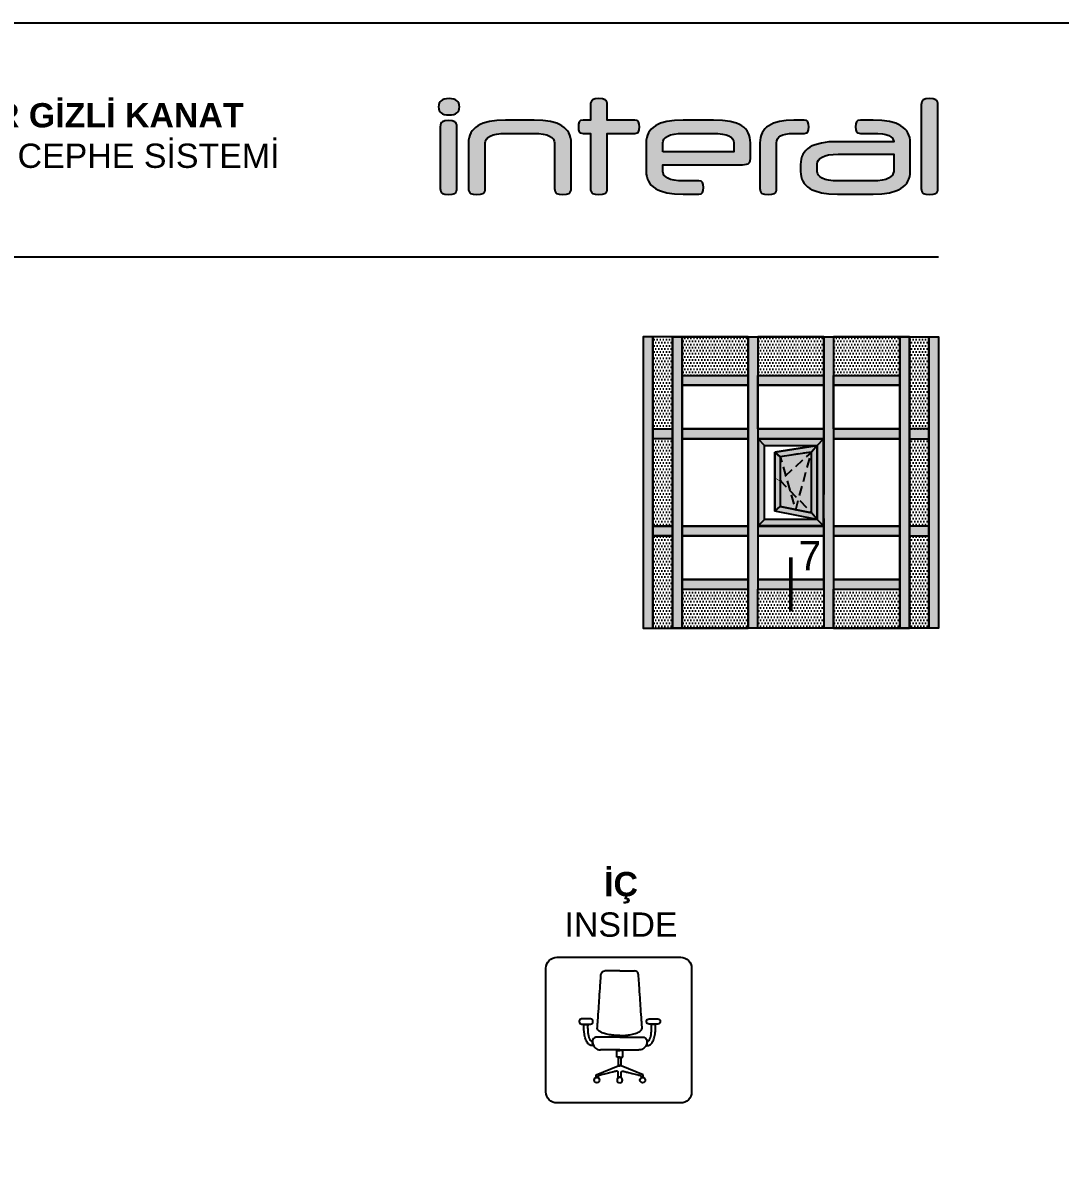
# Model space of a CAD drawing. Header units: millimetres. Extents: x 12 to 3612, y 18 to 315.
# Drawn here: x 1823.2 to 1930, y 198.2 to 314.9 of the extents above; entities that cross this region are included whole.
import ezdxf

# ---------------------------------------------------------------- set-up
doc = ezdxf.new("R2010")
doc.units = ezdxf.units.MM
doc.linetypes.add('CENTER', pattern=[2, 1.25, -0.25, 0.25, -0.25])
doc.linetypes.add('HIDDEN', pattern=[0.375, 0.25, -0.125])
for name, color, linetype in [('Aksesuar', 7, 'Continuous'), ('ANTET', 140, 'Continuous'), ('antet_k', 7, 'Continuous'), ('PROFIL', 7, 'Continuous'), ('yazı_numara_k', 11, 'Continuous')]:
    doc.layers.add(name, color=color, linetype=linetype)
doc.styles.add('ITALIC', font='italic')
doc.styles.get("Standard").update_dxf_attribs({"font": 'arial.ttf'})
pattern_1 = [(0, (-3, 0), (0.15875, 0.3175), [0, -0.3175])]

# ---------------------------------------------------------------- blocks, each defined once
blk = doc.blocks.new('CARKKK')
at = {"true_color": 0xfed100}
h = blk.add_hatch(color=40, dxfattribs=at)
h.dxf.hatch_style = 1
edge = h.paths.add_edge_path()
edge.add_arc((1483.08, 1300.18), 1.03, 316.1417, 614.7975)
edge.add_line((1482.8, 1299.18), (1482.58, 1299.88))
edge.add_arc((1482.77, 1299.95), 0.202, 109.9023, 198.4057, ccw=False)
edge.add_line((1482.7, 1300.14), (1483.32, 1300.36))
edge.add_arc((1483.39, 1300.17), 0.202, 16.7485, 109.9023, ccw=False)
edge.add_line((1483.59, 1300.23), (1483.82, 1299.46))
at = {"color": 0}
for p, q in [((1485.35, 1298.1), (1485.48, 1297.57)), ((1485.53, 1298.44), (1485.54, 1298.44)), ((1485.92, 1298.25), (1486.14, 1297.46)), ((1481.68, 1297.38), (1482.01, 1296.99)), ((1482.05, 1296.89), (1482.04, 1296.6)), ((1482.76, 1297.3), (1483.34, 1296.4)), ((1486.29, 1297.52), (1486.21, 1297.78)), ((1486.7, 1297.54), (1486.65, 1297.69))]:
    blk.add_line(p, q, dxfattribs=at)
at = {"color": 0, "linetype": 'CENTER', "ltscale": 12}
for p, q in [((1487.07, 1296.38), (1487.07, 1294.15)), ((1482.84, 1294.95), (1483.1, 1294.65)), ((1484.96, 1291.98), (1484.84, 1292.52)), ((1485.38, 1291.73), (1487.33, 1292.36))]:
    blk.add_line(p, q, dxfattribs=at)
at = {"color": 0, "linetype": 'CENTER', "ltscale": 12, "const_width": 0.0361}
for points in [[(1483.87, 1303.97), (1483.69, 1302.2)], [(1485.31, 1303.97), (1485.5, 1302.2)], [(1480.34, 1302.69), (1481.62, 1301.45)], [(1488.84, 1302.69), (1487.57, 1301.45)], [(1479.24, 1301.76), (1480.23, 1300.29)], [(1489.95, 1301.76), (1488.95, 1300.29)], [(1477.36, 1298.51), (1479.13, 1298.38)], [(1491.83, 1298.51), (1490.05, 1298.38)], [(1477.11, 1297.08), (1478.82, 1296.6)], [(1492.08, 1297.08), (1490.37, 1296.6)], [(1477.76, 1293.38), (1479.2, 1294.43)], [(1491.43, 1293.38), (1489.98, 1294.43)], [(1478.48, 1292.13), (1480.1, 1292.86)], [(1490.7, 1292.13), (1489.08, 1292.86)], [(1481.36, 1289.72), (1481.79, 1291.44)], [(1487.83, 1289.72), (1487.39, 1291.44)], [(1482.71, 1289.23), (1483.49, 1290.83)], [(1486.47, 1289.23), (1485.7, 1290.83)]]:
    blk.add_lwpolyline(points, dxfattribs=at)
for points in [[(1485.31, 1303.97, 0.048189), (1483.87, 1303.97)], [(1480.34, 1302.69, 0.048189), (1479.24, 1301.76)], [(1489.95, 1301.76, 0.048189), (1488.84, 1302.69)], [(1483.73, 1302.21, 0.099576), (1481.59, 1301.43)], [(1487.6, 1301.43, 0.099576), (1485.46, 1302.21)], [(1480.26, 1300.31, 0.099576), (1479.12, 1298.34)], [(1490.07, 1298.34, 0.099576), (1488.93, 1300.31)], [(1477.36, 1298.51, 0.048189), (1477.11, 1297.08)], [(1492.08, 1297.08, 0.048189), (1491.83, 1298.51)], [(1478.82, 1296.63, 0.099576), (1479.21, 1294.39)], [(1489.97, 1294.39, 0.099576), (1490.37, 1296.63)], [(1477.76, 1293.38, 0.048189), (1478.48, 1292.13)], [(1490.7, 1292.13, 0.048189), (1491.43, 1293.38)], [(1480.08, 1292.89, 0.099576), (1481.83, 1291.43)], [(1487.36, 1291.43, 0.099576), (1489.1, 1292.89)], [(1483.45, 1290.83, 0.099576), (1485.73, 1290.83)], [(1481.36, 1289.72, 0.048189), (1482.71, 1289.23)], [(1486.47, 1289.23, 0.048189), (1487.83, 1289.72)]]:
    blk.add_lwpolyline(points, format="xyb", dxfattribs=at)
at = {"color": 0}
for points in [[(1483.82, 1299.46), (1483.59, 1300.23, 0.430429), (1483.32, 1300.36), (1482.7, 1300.14, 0.406583), (1482.58, 1299.88), (1482.8, 1299.18)], [(1484.19, 1298.03), (1483.53, 1300.21, 0.430609), (1483.34, 1300.31), (1482.72, 1300.08, 0.407114), (1482.63, 1299.9), (1483.48, 1297.28)], [(1484.46, 1297.76), (1484.29, 1298.25, -0.427614), (1484.46, 1298.63), (1484.72, 1298.72, -0.436222), (1485.09, 1298.53), (1485.36, 1297.55)]]:
    blk.add_lwpolyline(points, format="xyb", dxfattribs=at)
at = {"color": 0, "linetype": 'CENTER', "ltscale": 12}
for centre, radius, start, end in [((1484.59, 1296.5), 5.78, 98.6269, 121.3731), ((1484.59, 1296.5), 5.78, 58.6269, 81.3731), ((1484.59, 1296.5), 5.78, 138.6269, 161.3731), ((1484.59, 1296.5), 5.78, 18.6269, 41.3731), ((1484.59, 1296.5), 5.78, 178.6269, 201.3731), ((1482.4, 1296.59), 0.361, 178.7146, 203.6076), ((1494.72, 1301.97), 13.8, 203.6076, 210.5847), ((1484.59, 1296.5), 5.78, 338.6269, 1.3731), ((1492.59, 1300.98), 11.41, 213.7381, 226.5208), ((1485.18, 1292.68), 2.39, 0.4113, 37.9459), ((1484.59, 1296.5), 5.78, 218.6269, 241.3731), ((1484.49, 1292.45), 0.361, 12.1436, 46.5208), ((1487.22, 1292.7), 0.361, 288.2135, 0.4113), ((1484.59, 1296.5), 5.78, 298.6269, 321.3731), ((1485.26, 1292), 0.298, 184.3774, 294.6195), ((1484.59, 1296.5), 5.78, 258.6269, 281.3731)]:
    blk.add_arc(centre, radius, start, end, dxfattribs=at)
at = {"color": 40, "true_color": 0xfed100}
blk.add_arc((1483.08, 1300.18), 1.03, 316.1417, 254.7975, dxfattribs=at)
at = {"color": 0}
for centre, radius, start, end in [((1484.99, 1298.3), 0.836, 198.8925, 224.3855), ((1485.63, 1298.17), 0.289, 109.7187, 194.0454), ((1485.64, 1298.17), 0.289, 15.4472, 109.7187), ((1486.34, 1297.83), 0.144, 68.7787, 198.5684), ((1486.24, 1297.56), 0.433, 17.732, 68.7787), ((1481.84, 1297.52), 0.212, 89.792, 220.6566), ((1481.96, 1296.79), 0.947, 32.7129, 97.3977), ((1481.91, 1296.89), 0.144, 358.7146, 40.6566), ((1482.5, 1296.99), 1.02, 325.2166, 16.7204), ((1484.42, 1297.75), 0.0433, 224.3855, 19.6471), ((1485.42, 1297.56), 0.0601, 190.3472, 18.7372), ((1486.21, 1297.5), 0.084, 203.9076, 12.8452), ((1471.27, 1291.93), 16.42, 15.7203, 19.9505)]:
    blk.add_arc(centre, radius, start, end, dxfattribs=at)
blk = doc.blocks.new('İnteral Logo - 2D')
at = {"layer": 'PROFIL', "ltscale": 10}
h = blk.add_hatch(color=7, dxfattribs=at)
h.paths.add_polyline_path([(2732.47, 1117.8), (2732.47, 1124.16), (2732.45, 1124.34), (2732.41, 1124.48), (2732.35, 1124.6), (2732.25, 1124.67), (2731.98, 1124.76), (2731.61, 1124.79), (2731.23, 1124.76), (2730.97, 1124.67), (2730.87, 1124.6), (2730.81, 1124.48), (2730.77, 1124.34), (2730.76, 1124.16), (2730.76, 1117.8), (2730.77, 1117.62), (2730.81, 1117.48), (2730.87, 1117.36), (2730.97, 1117.29), (2731.23, 1117.2), (2731.61, 1117.17), (2731.98, 1117.2), (2732.25, 1117.29), (2732.35, 1117.36), (2732.41, 1117.48), (2732.45, 1117.62)])
h.paths.add_polyline_path([(2732.72, 1126.21), (2732.71, 1126.41), (2732.66, 1126.58), (2732.58, 1126.73), (2732.47, 1126.84), (2732.33, 1126.93), (2732.15, 1127), (2731.92, 1127.03), (2731.66, 1127.05), (2731.4, 1127.03), (2731.17, 1127), (2730.99, 1126.93), (2730.84, 1126.84), (2730.73, 1126.73), (2730.66, 1126.58), (2730.61, 1126.41), (2730.59, 1126.21), (2730.61, 1126.01), (2730.66, 1125.84), (2730.73, 1125.69), (2730.84, 1125.58), (2730.99, 1125.49), (2731.17, 1125.42), (2731.4, 1125.39), (2731.66, 1125.37), (2731.92, 1125.39), (2732.15, 1125.42), (2732.33, 1125.49), (2732.47, 1125.58), (2732.58, 1125.69), (2732.66, 1125.84), (2732.71, 1126.01)])
for points in [[(2751.25, 1123.85), (2751.27, 1124.15), (2751.25, 1124.44), (2751.18, 1124.66), (2751.13, 1124.74), (2751.04, 1124.79), (2750.79, 1124.84), (2747.94, 1124.84), (2747.94, 1126.41), (2747.93, 1126.59), (2747.89, 1126.74), (2747.82, 1126.85), (2747.73, 1126.92), (2747.46, 1127.02), (2747.08, 1127.05), (2746.7, 1127.02), (2746.44, 1126.92), (2746.35, 1126.85), (2746.28, 1126.74), (2746.24, 1126.59), (2746.23, 1126.41), (2746.23, 1124.84), (2745.46, 1124.84), (2745.21, 1124.79), (2745.12, 1124.74), (2745.06, 1124.66), (2745, 1124.44), (2744.98, 1124.15), (2745, 1123.85), (2745.06, 1123.64), (2745.12, 1123.57), (2745.21, 1123.52), (2745.46, 1123.47), (2746.23, 1123.47), (2746.23, 1117.8), (2746.24, 1117.62), (2746.28, 1117.48), (2746.35, 1117.36), (2746.44, 1117.29), (2746.7, 1117.2), (2747.08, 1117.17), (2747.46, 1117.2), (2747.73, 1117.29), (2747.82, 1117.36), (2747.89, 1117.48), (2747.93, 1117.62), (2747.94, 1117.8), (2747.94, 1123.47), (2750.79, 1123.47), (2751.04, 1123.52), (2751.13, 1123.57), (2751.18, 1123.64)], [(2743.86, 1123.73), (2743.7, 1123.92), (2743.51, 1124.09), (2743.28, 1124.25), (2743.03, 1124.39), (2742.75, 1124.51), (2742.09, 1124.69), (2741.32, 1124.8), (2740.42, 1124.84), (2737.48, 1124.84), (2736.59, 1124.8), (2735.81, 1124.69), (2735.16, 1124.51), (2734.87, 1124.39), (2734.62, 1124.25), (2734.4, 1124.09), (2734.2, 1123.92), (2734.04, 1123.73), (2733.91, 1123.52), (2733.8, 1123.29), (2733.73, 1123.04), (2733.68, 1122.77), (2733.67, 1122.49), (2733.67, 1117.8), (2733.68, 1117.62), (2733.72, 1117.48), (2733.79, 1117.36), (2733.88, 1117.29), (2734.14, 1117.2), (2734.52, 1117.17), (2734.89, 1117.2), (2735.16, 1117.29), (2735.26, 1117.36), (2735.33, 1117.48), (2735.37, 1117.62), (2735.38, 1117.8), (2735.38, 1122.49), (2735.41, 1122.69), (2735.51, 1122.87), (2735.67, 1123.04), (2735.89, 1123.19), (2736.19, 1123.31), (2736.56, 1123.4), (2737.01, 1123.46), (2737.54, 1123.47), (2740.37, 1123.47), (2740.89, 1123.46), (2741.34, 1123.4), (2741.72, 1123.31), (2742.01, 1123.19), (2742.24, 1123.04), (2742.4, 1122.87), (2742.49, 1122.69), (2742.52, 1122.49), (2742.52, 1117.8), (2742.54, 1117.62), (2742.58, 1117.48), (2742.64, 1117.36), (2742.73, 1117.29), (2743, 1117.2), (2743.37, 1117.17), (2743.75, 1117.2), (2744.02, 1117.29), (2744.11, 1117.36), (2744.18, 1117.48), (2744.22, 1117.62), (2744.24, 1117.8), (2744.24, 1122.49), (2744.22, 1122.77), (2744.18, 1123.04), (2744.1, 1123.29), (2744, 1123.52)], [(2768.68, 1123.85), (2768.7, 1124.15), (2768.68, 1124.44), (2768.61, 1124.66), (2768.55, 1124.74), (2768.47, 1124.79), (2768.21, 1124.84), (2767.16, 1124.84), (2766.36, 1124.8), (2765.67, 1124.69), (2765.07, 1124.51), (2764.81, 1124.39), (2764.57, 1124.26), (2764.36, 1124.1), (2764.18, 1123.93), (2764.02, 1123.74), (2763.9, 1123.53), (2763.8, 1123.3), (2763.73, 1123.05), (2763.69, 1122.79), (2763.67, 1122.5), (2763.67, 1117.8), (2763.69, 1117.62), (2763.72, 1117.48), (2763.79, 1117.36), (2763.88, 1117.29), (2764.15, 1117.2), (2764.52, 1117.17), (2764.9, 1117.2), (2765.17, 1117.29), (2765.26, 1117.36), (2765.33, 1117.48), (2765.37, 1117.62), (2765.38, 1117.8), (2765.38, 1122.5), (2765.41, 1122.72), (2765.48, 1122.91), (2765.6, 1123.08), (2765.78, 1123.22), (2766.01, 1123.33), (2766.32, 1123.41), (2766.7, 1123.46), (2767.16, 1123.47), (2768.21, 1123.47), (2768.47, 1123.52), (2768.55, 1123.57), (2768.61, 1123.64)]]:
    blk.add_hatch(color=7, dxfattribs=at).paths.add_polyline_path(points)
at = {"layer": 'PROFIL', "ltscale": 10, "true_color": 0xfed100}
blk.add_hatch(color=40, dxfattribs=at).paths.add_polyline_path([(2781.99, 1117.8), (2781.99, 1126.41), (2781.98, 1126.59), (2781.94, 1126.74), (2781.87, 1126.85), (2781.78, 1126.92), (2781.51, 1127.02), (2781.13, 1127.05), (2780.75, 1127.02), (2780.49, 1126.92), (2780.4, 1126.85), (2780.33, 1126.74), (2780.29, 1126.59), (2780.28, 1126.41), (2780.28, 1117.8), (2780.29, 1117.62), (2780.33, 1117.48), (2780.4, 1117.36), (2780.49, 1117.29), (2780.75, 1117.2), (2781.13, 1117.17), (2781.51, 1117.2), (2781.78, 1117.29), (2781.87, 1117.36), (2781.94, 1117.48), (2781.98, 1117.62)])
at = {"layer": 'PROFIL', "ltscale": 10}
h = blk.add_hatch(color=7, dxfattribs=at)
h.paths.add_polyline_path([(2762, 1124.1), (2761.79, 1124.26), (2761.55, 1124.39), (2761.27, 1124.51), (2760.61, 1124.69), (2759.81, 1124.8), (2758.87, 1124.84), (2755.76, 1124.84), (2754.87, 1124.8), (2754.09, 1124.69), (2753.44, 1124.51), (2753.15, 1124.39), (2752.9, 1124.25), (2752.68, 1124.09), (2752.48, 1123.92), (2752.32, 1123.73), (2752.18, 1123.52), (2752.08, 1123.29), (2752.01, 1123.04), (2751.96, 1122.77), (2751.95, 1122.49), (2751.95, 1119.56), (2751.96, 1119.28), (2752.01, 1119.02), (2752.08, 1118.77), (2752.18, 1118.54), (2752.32, 1118.33), (2752.48, 1118.14), (2752.68, 1117.96), (2752.9, 1117.81), (2753.15, 1117.67), (2753.44, 1117.55), (2754.09, 1117.37), (2754.87, 1117.26), (2755.76, 1117.22), (2757.36, 1117.22), (2757.62, 1117.26), (2757.7, 1117.32), (2757.76, 1117.39), (2757.83, 1117.61), (2757.85, 1117.91), (2757.83, 1118.2), (2757.76, 1118.41), (2757.7, 1118.49), (2757.62, 1118.54), (2757.36, 1118.58), (2755.81, 1118.58), (2755.29, 1118.6), (2754.84, 1118.65), (2754.46, 1118.74), (2754.17, 1118.87), (2753.95, 1119.02), (2753.79, 1119.19), (2753.69, 1119.37), (2753.66, 1119.56), (2753.66, 1120.25), (2761.88, 1120.25), (2762.3, 1120.29), (2762.44, 1120.34), (2762.54, 1120.4), (2762.61, 1120.49), (2762.65, 1120.61), (2762.69, 1120.94), (2762.69, 1122.49), (2762.67, 1122.78), (2762.63, 1123.04), (2762.56, 1123.29), (2762.46, 1123.52), (2762.34, 1123.74), (2762.18, 1123.93)])
h.paths.add_polyline_path([(2753.66, 1121.59), (2753.66, 1122.49), (2753.69, 1122.69), (2753.79, 1122.87), (2753.95, 1123.04), (2754.17, 1123.19), (2754.46, 1123.31), (2754.84, 1123.4), (2755.29, 1123.46), (2755.81, 1123.47), (2758.82, 1123.47), (2759.35, 1123.46), (2759.81, 1123.41), (2760.18, 1123.33), (2760.47, 1123.22), (2760.69, 1123.08), (2760.85, 1122.91), (2760.95, 1122.71), (2760.98, 1122.49), (2760.98, 1121.59)], flags=16)
at = {"layer": 'PROFIL', "ltscale": 10, "true_color": 0xfed100}
h = blk.add_hatch(color=40, dxfattribs=at)
h.paths.add_polyline_path([(2779.15, 1119.56), (2779.15, 1122.49), (2779.13, 1122.77), (2779.09, 1123.04), (2779.01, 1123.29), (2778.91, 1123.52), (2778.78, 1123.73), (2778.61, 1123.92), (2778.42, 1124.09), (2778.19, 1124.25), (2777.94, 1124.39), (2777.66, 1124.51), (2777, 1124.69), (2776.23, 1124.8), (2775.33, 1124.84), (2774.01, 1124.84), (2773.76, 1124.79), (2773.67, 1124.74), (2773.61, 1124.67), (2773.54, 1124.45), (2773.51, 1124.15), (2773.54, 1123.85), (2773.61, 1123.64), (2773.67, 1123.57), (2773.76, 1123.52), (2774.01, 1123.47), (2775.28, 1123.47), (2775.81, 1123.46), (2776.27, 1123.42), (2776.64, 1123.35), (2776.93, 1123.25), (2777.15, 1123.13), (2777.31, 1122.99), (2777.4, 1122.82), (2777.44, 1122.64), (2777.44, 1122.62), (2771.67, 1122.62), (2770.77, 1122.59), (2770, 1122.48), (2769.34, 1122.29), (2769.06, 1122.18), (2768.81, 1122.04), (2768.58, 1121.88), (2768.39, 1121.71), (2768.22, 1121.52), (2768.09, 1121.31), (2767.99, 1121.08), (2767.91, 1120.83), (2767.87, 1120.56), (2767.85, 1120.28), (2767.85, 1119.56), (2767.87, 1119.28), (2767.91, 1119.02), (2767.99, 1118.77), (2768.09, 1118.54), (2768.22, 1118.33), (2768.39, 1118.14), (2768.58, 1117.96), (2768.81, 1117.81), (2769.06, 1117.67), (2769.34, 1117.55), (2770, 1117.37), (2770.77, 1117.26), (2771.67, 1117.22), (2775.33, 1117.22), (2776.23, 1117.26), (2777, 1117.37), (2777.66, 1117.55), (2777.94, 1117.67), (2778.19, 1117.81), (2778.42, 1117.96), (2778.61, 1118.14), (2778.78, 1118.33), (2778.91, 1118.54), (2779.01, 1118.77), (2779.09, 1119.02), (2779.13, 1119.28)])
h.paths.add_polyline_path([(2769.56, 1119.56), (2769.56, 1120.33), (2769.6, 1120.53), (2769.69, 1120.72), (2769.85, 1120.88), (2770.08, 1121.03), (2770.37, 1121.16), (2770.74, 1121.25), (2771.19, 1121.3), (2771.72, 1121.32), (2777.44, 1121.32), (2777.44, 1119.56), (2777.4, 1119.37), (2777.31, 1119.19), (2777.15, 1119.02), (2776.92, 1118.87), (2776.63, 1118.74), (2776.26, 1118.65), (2775.81, 1118.6), (2775.28, 1118.58), (2771.72, 1118.58), (2771.19, 1118.6), (2770.74, 1118.65), (2770.37, 1118.74), (2770.08, 1118.87), (2769.85, 1119.02), (2769.69, 1119.19), (2769.6, 1119.37)], flags=16)
at = {"layer": 'PROFIL', "color": 7, "ltscale": 10}
for points in [[(2732.72, 1126.21), (2732.71, 1126.41), (2732.66, 1126.58), (2732.58, 1126.73), (2732.47, 1126.84), (2732.33, 1126.93), (2732.15, 1127), (2731.92, 1127.03), (2731.66, 1127.05), (2731.4, 1127.03), (2731.17, 1127), (2730.99, 1126.93), (2730.84, 1126.84), (2730.73, 1126.73), (2730.66, 1126.58), (2730.61, 1126.41), (2730.59, 1126.21), (2730.61, 1126.01), (2730.66, 1125.84), (2730.73, 1125.69), (2730.84, 1125.58), (2730.99, 1125.49), (2731.17, 1125.42), (2731.4, 1125.39), (2731.66, 1125.37), (2731.92, 1125.39), (2732.15, 1125.42), (2732.33, 1125.49), (2732.47, 1125.58), (2732.58, 1125.69), (2732.66, 1125.84), (2732.71, 1126.01)], [(2751.25, 1123.85), (2751.27, 1124.15), (2751.25, 1124.44), (2751.18, 1124.66), (2751.13, 1124.74), (2751.04, 1124.79), (2750.79, 1124.84), (2747.94, 1124.84), (2747.94, 1126.41), (2747.93, 1126.59), (2747.89, 1126.74), (2747.82, 1126.85), (2747.73, 1126.92), (2747.46, 1127.02), (2747.08, 1127.05), (2746.7, 1127.02), (2746.44, 1126.92), (2746.35, 1126.85), (2746.28, 1126.74), (2746.24, 1126.59), (2746.23, 1126.41), (2746.23, 1124.84), (2745.46, 1124.84), (2745.21, 1124.79), (2745.12, 1124.74), (2745.06, 1124.66), (2745, 1124.44), (2744.98, 1124.15), (2745, 1123.85), (2745.06, 1123.64), (2745.12, 1123.57), (2745.21, 1123.52), (2745.46, 1123.47), (2746.23, 1123.47), (2746.23, 1117.8), (2746.24, 1117.62), (2746.28, 1117.48), (2746.35, 1117.36), (2746.44, 1117.29), (2746.7, 1117.2), (2747.08, 1117.17), (2747.46, 1117.2), (2747.73, 1117.29), (2747.82, 1117.36), (2747.89, 1117.48), (2747.93, 1117.62), (2747.94, 1117.8), (2747.94, 1123.47), (2750.79, 1123.47), (2751.04, 1123.52), (2751.13, 1123.57), (2751.18, 1123.64)], [(2732.47, 1117.8), (2732.47, 1124.16), (2732.45, 1124.34), (2732.41, 1124.48), (2732.35, 1124.6), (2732.25, 1124.67), (2731.98, 1124.76), (2731.61, 1124.79), (2731.23, 1124.76), (2730.97, 1124.67), (2730.87, 1124.6), (2730.81, 1124.48), (2730.77, 1124.34), (2730.76, 1124.16), (2730.76, 1117.8), (2730.77, 1117.62), (2730.81, 1117.48), (2730.87, 1117.36), (2730.97, 1117.29), (2731.23, 1117.2), (2731.61, 1117.17), (2731.98, 1117.2), (2732.25, 1117.29), (2732.35, 1117.36), (2732.41, 1117.48), (2732.45, 1117.62)], [(2743.86, 1123.73), (2743.7, 1123.92), (2743.51, 1124.09), (2743.28, 1124.25), (2743.03, 1124.39), (2742.75, 1124.51), (2742.09, 1124.69), (2741.32, 1124.8), (2740.42, 1124.84), (2737.48, 1124.84), (2736.59, 1124.8), (2735.81, 1124.69), (2735.16, 1124.51), (2734.87, 1124.39), (2734.62, 1124.25), (2734.4, 1124.09), (2734.2, 1123.92), (2734.04, 1123.73), (2733.91, 1123.52), (2733.8, 1123.29), (2733.73, 1123.04), (2733.68, 1122.77), (2733.67, 1122.49), (2733.67, 1117.8), (2733.68, 1117.62), (2733.72, 1117.48), (2733.79, 1117.36), (2733.88, 1117.29), (2734.14, 1117.2), (2734.52, 1117.17), (2734.89, 1117.2), (2735.16, 1117.29), (2735.26, 1117.36), (2735.33, 1117.48), (2735.37, 1117.62), (2735.38, 1117.8), (2735.38, 1122.49), (2735.41, 1122.69), (2735.51, 1122.87), (2735.67, 1123.04), (2735.89, 1123.19), (2736.19, 1123.31), (2736.56, 1123.4), (2737.01, 1123.46), (2737.54, 1123.47), (2740.37, 1123.47), (2740.89, 1123.46), (2741.34, 1123.4), (2741.72, 1123.31), (2742.01, 1123.19), (2742.24, 1123.04), (2742.4, 1122.87), (2742.49, 1122.69), (2742.52, 1122.49), (2742.52, 1117.8), (2742.54, 1117.62), (2742.58, 1117.48), (2742.64, 1117.36), (2742.73, 1117.29), (2743, 1117.2), (2743.37, 1117.17), (2743.75, 1117.2), (2744.02, 1117.29), (2744.11, 1117.36), (2744.18, 1117.48), (2744.22, 1117.62), (2744.24, 1117.8), (2744.24, 1122.49), (2744.22, 1122.77), (2744.18, 1123.04), (2744.1, 1123.29), (2744, 1123.52)], [(2762, 1124.1), (2761.79, 1124.26), (2761.55, 1124.39), (2761.27, 1124.51), (2760.61, 1124.69), (2759.81, 1124.8), (2758.87, 1124.84), (2755.76, 1124.84), (2754.87, 1124.8), (2754.09, 1124.69), (2753.44, 1124.51), (2753.15, 1124.39), (2752.9, 1124.25), (2752.68, 1124.09), (2752.48, 1123.92), (2752.32, 1123.73), (2752.18, 1123.52), (2752.08, 1123.29), (2752.01, 1123.04), (2751.96, 1122.77), (2751.95, 1122.49), (2751.95, 1119.56), (2751.96, 1119.28), (2752.01, 1119.02), (2752.08, 1118.77), (2752.18, 1118.54), (2752.32, 1118.33), (2752.48, 1118.14), (2752.68, 1117.96), (2752.9, 1117.81), (2753.15, 1117.67), (2753.44, 1117.55), (2754.09, 1117.37), (2754.87, 1117.26), (2755.76, 1117.22), (2757.36, 1117.22), (2757.62, 1117.26), (2757.7, 1117.32), (2757.76, 1117.39), (2757.83, 1117.61), (2757.85, 1117.91), (2757.83, 1118.2), (2757.76, 1118.41), (2757.7, 1118.49), (2757.62, 1118.54), (2757.36, 1118.58), (2755.81, 1118.58), (2755.29, 1118.6), (2754.84, 1118.65), (2754.46, 1118.74), (2754.17, 1118.87), (2753.95, 1119.02), (2753.79, 1119.19), (2753.69, 1119.37), (2753.66, 1119.56), (2753.66, 1120.25), (2761.88, 1120.25), (2762.3, 1120.29), (2762.44, 1120.34), (2762.54, 1120.4), (2762.61, 1120.49), (2762.65, 1120.61), (2762.69, 1120.94), (2762.69, 1122.49), (2762.67, 1122.78), (2762.63, 1123.04), (2762.56, 1123.29), (2762.46, 1123.52), (2762.34, 1123.74), (2762.18, 1123.93)], [(2768.68, 1123.85), (2768.7, 1124.15), (2768.68, 1124.44), (2768.61, 1124.66), (2768.55, 1124.74), (2768.47, 1124.79), (2768.21, 1124.84), (2767.16, 1124.84), (2766.36, 1124.8), (2765.67, 1124.69), (2765.07, 1124.51), (2764.81, 1124.39), (2764.57, 1124.26), (2764.36, 1124.1), (2764.18, 1123.93), (2764.02, 1123.74), (2763.9, 1123.53), (2763.8, 1123.3), (2763.73, 1123.05), (2763.69, 1122.79), (2763.67, 1122.5), (2763.67, 1117.8), (2763.69, 1117.62), (2763.72, 1117.48), (2763.79, 1117.36), (2763.88, 1117.29), (2764.15, 1117.2), (2764.52, 1117.17), (2764.9, 1117.2), (2765.17, 1117.29), (2765.26, 1117.36), (2765.33, 1117.48), (2765.37, 1117.62), (2765.38, 1117.8), (2765.38, 1122.5), (2765.41, 1122.72), (2765.48, 1122.91), (2765.6, 1123.08), (2765.78, 1123.22), (2766.01, 1123.33), (2766.32, 1123.41), (2766.7, 1123.46), (2767.16, 1123.47), (2768.21, 1123.47), (2768.47, 1123.52), (2768.55, 1123.57), (2768.61, 1123.64)], [(2753.66, 1121.59), (2753.66, 1122.49), (2753.69, 1122.69), (2753.79, 1122.87), (2753.95, 1123.04), (2754.17, 1123.19), (2754.46, 1123.31), (2754.84, 1123.4), (2755.29, 1123.46), (2755.81, 1123.47), (2758.82, 1123.47), (2759.35, 1123.46), (2759.81, 1123.41), (2760.18, 1123.33), (2760.47, 1123.22), (2760.69, 1123.08), (2760.85, 1122.91), (2760.95, 1122.71), (2760.98, 1122.49), (2760.98, 1121.59)]]:
    blk.add_lwpolyline(points, close=True, dxfattribs=at)
at = {"layer": 'PROFIL', "color": 40, "ltscale": 10, "true_color": 0xfed100}
for points in [[(2781.99, 1117.8), (2781.99, 1126.41), (2781.98, 1126.59), (2781.94, 1126.74), (2781.87, 1126.85), (2781.78, 1126.92), (2781.51, 1127.02), (2781.13, 1127.05), (2780.75, 1127.02), (2780.49, 1126.92), (2780.4, 1126.85), (2780.33, 1126.74), (2780.29, 1126.59), (2780.28, 1126.41), (2780.28, 1117.8), (2780.29, 1117.62), (2780.33, 1117.48), (2780.4, 1117.36), (2780.49, 1117.29), (2780.75, 1117.2), (2781.13, 1117.17), (2781.51, 1117.2), (2781.78, 1117.29), (2781.87, 1117.36), (2781.94, 1117.48), (2781.98, 1117.62)], [(2779.15, 1119.56), (2779.15, 1122.49), (2779.13, 1122.77), (2779.09, 1123.04), (2779.01, 1123.29), (2778.91, 1123.52), (2778.78, 1123.73), (2778.61, 1123.92), (2778.42, 1124.09), (2778.19, 1124.25), (2777.94, 1124.39), (2777.66, 1124.51), (2777, 1124.69), (2776.23, 1124.8), (2775.33, 1124.84), (2774.01, 1124.84), (2773.76, 1124.79), (2773.67, 1124.74), (2773.61, 1124.67), (2773.54, 1124.45), (2773.51, 1124.15), (2773.54, 1123.85), (2773.61, 1123.64), (2773.67, 1123.57), (2773.76, 1123.52), (2774.01, 1123.47), (2775.28, 1123.47), (2775.81, 1123.46), (2776.27, 1123.42), (2776.64, 1123.35), (2776.93, 1123.25), (2777.15, 1123.13), (2777.31, 1122.99), (2777.4, 1122.82), (2777.44, 1122.64), (2777.44, 1122.62), (2771.67, 1122.62), (2770.77, 1122.59), (2770, 1122.48), (2769.34, 1122.29), (2769.06, 1122.18), (2768.81, 1122.04), (2768.58, 1121.88), (2768.39, 1121.71), (2768.22, 1121.52), (2768.09, 1121.31), (2767.99, 1121.08), (2767.91, 1120.83), (2767.87, 1120.56), (2767.85, 1120.28), (2767.85, 1119.56), (2767.87, 1119.28), (2767.91, 1119.02), (2767.99, 1118.77), (2768.09, 1118.54), (2768.22, 1118.33), (2768.39, 1118.14), (2768.58, 1117.96), (2768.81, 1117.81), (2769.06, 1117.67), (2769.34, 1117.55), (2770, 1117.37), (2770.77, 1117.26), (2771.67, 1117.22), (2775.33, 1117.22), (2776.23, 1117.26), (2777, 1117.37), (2777.66, 1117.55), (2777.94, 1117.67), (2778.19, 1117.81), (2778.42, 1117.96), (2778.61, 1118.14), (2778.78, 1118.33), (2778.91, 1118.54), (2779.01, 1118.77), (2779.09, 1119.02), (2779.13, 1119.28)], [(2769.56, 1119.56), (2769.56, 1120.33), (2769.6, 1120.53), (2769.69, 1120.72), (2769.85, 1120.88), (2770.08, 1121.03), (2770.37, 1121.16), (2770.74, 1121.25), (2771.19, 1121.3), (2771.72, 1121.32), (2777.44, 1121.32), (2777.44, 1119.56), (2777.4, 1119.37), (2777.31, 1119.19), (2777.15, 1119.02), (2776.92, 1118.87), (2776.63, 1118.74), (2776.26, 1118.65), (2775.81, 1118.6), (2775.28, 1118.58), (2771.72, 1118.58), (2771.19, 1118.6), (2770.74, 1118.65), (2770.37, 1118.74), (2770.08, 1118.87), (2769.85, 1119.02), (2769.69, 1119.19), (2769.6, 1119.37)]]:
    blk.add_lwpolyline(points, close=True, dxfattribs=at)
blk = doc.blocks.new('LOGO-1')
blk.add_line((948.2, 1850.82), (948.2, 1840.95))
at = {"color": 7}
blk.add_line((1063.42, 1834.52), (883.42, 1834.52), dxfattribs=at)
at = {"color": 0}
blk.add_blockref('CARKKK', (-593.69, 550.09), dxfattribs=at)
at = {"layer": 'yazı_numara_k', "color": 140}
blk.add_blockref('İnteral Logo - 2D', (-1718.64, 723.78), dxfattribs=at)
at = {"width": 80.5608, "attachment_point": 1}
for s, insert, char_height in [('{\\pxi3.38364;\\fArial Unicode MS|b1|i0|c162|p34;İÇE AÇILIR GİZLİ KANAT\\fArial Unicode MS|b0|i0|c162|p34;\\PGİYDİRME CEPHE SİSTEMİ}', (941.9, 1850.37), 2.5), ('{\\pxi3.38364;\\fArial Unicode MS|b0|i0|c162|p34;MN50 ICV}', (876.99, 1849.79), 7)]:
    blk.add_mtext(s, dxfattribs=dict(at, insert=insert, char_height=char_height))
blk = doc.blocks.new('MN50 ICV SİP. KAT. SYF.')
at = {"layer": 'antet_k', "color": 252}
blk.add_lwpolyline([(196.74, 36.05), (196.74, 333.05), (406.74, 333.05), (406.74, 36.05)], close=True, dxfattribs=at)
at = {"color": 0}
blk.add_blockref('LOGO-1', (-671.68, -1525.6), dxfattribs=at)
blk = doc.blocks.new('İL.1A')
h = blk.add_hatch(color=253)
h.paths.add_polyline_path([(-188.51, 564.28), (-188.51, 573.23), (-189.17, 572.56), (-189.17, 564.95)])
h.paths.add_polyline_path([(-188.51, 564.28), (-189.17, 564.95), (-194.58, 564.95), (-195.25, 564.28), (-191.39, 564.28)])
h.paths.add_polyline_path([(-194.58, 564.95), (-194.58, 572.56), (-195.25, 573.23), (-195.25, 564.28)])
h.paths.add_polyline_path([(-189.17, 572.56), (-188.51, 573.23), (-191.62, 573.23), (-195.25, 573.23), (-194.58, 572.56)])
h = blk.add_hatch(color=254)
h.paths.add_polyline_path([(-192.97, 571.41), (-189.75, 571.89), (-189.75, 571.89), (-189.17, 572.56), (-193.54, 571.89), (-192.97, 571.41)])
h.paths.add_polyline_path([(-192.97, 566.27), (-192.97, 571.41), (-192.97, 571.41), (-193.54, 571.89), (-193.54, 565.79)])
h.paths.add_polyline_path([(-190.64, 565.81), (-192.97, 566.27), (-193.54, 565.79), (-189.17, 564.95), (-189.75, 565.63)])
h.paths.add_polyline_path([(-189.17, 564.95), (-189.17, 572.56), (-189.75, 571.89), (-189.75, 565.63)])
blk.add_hatch(color=250).paths.add_polyline_path([(-193.07, 568.91), (-193.46, 569.15, -1), (-193.43, 569.2), (-193.03, 568.97, -1)])
for p, q in [((-195.25, 564.28), (-195.25, 573.23)), ((-194.58, 572.56), (-195.25, 573.23)), ((-191.62, 573.23), (-195.25, 573.23)), ((-188.51, 573.23), (-195.25, 573.23)), ((-195.25, 573.23), (-195.25, 564.28)), ((-194.58, 572.56), (-195.25, 573.23)), ((-188.51, 573.23), (-191.62, 573.23)), ((-189.17, 572.56), (-188.51, 573.23)), ((-188.51, 573.23), (-189.17, 572.56)), ((-188.5, 564.28), (-188.51, 573.23)), ((-188.5, 564.28), (-188.51, 573.23)), ((-194.58, 564.95), (-194.58, 572.56)), ((-194.58, 572.56), (-189.17, 572.56)), ((-189.17, 572.56), (-193.54, 571.89)), ((-193.54, 571.89), (-189.17, 572.56)), ((-189.17, 572.56), (-189.75, 571.89)), ((-189.17, 572.56), (-189.75, 571.89)), ((-189.17, 564.95), (-189.17, 572.56)), ((-189.17, 572.56), (-189.17, 564.95)), ((-193.54, 571.89), (-193.54, 565.79)), ((-193.54, 571.89), (-192.97, 571.41)), ((-193.54, 565.79), (-193.54, 571.89)), ((-192.97, 571.41), (-193.54, 571.89)), ((-189.75, 571.89), (-192.97, 571.41)), ((-189.75, 571.89), (-192.97, 571.41)), ((-189.75, 571.89), (-192.97, 571.41)), ((-192.97, 571.41), (-192.97, 566.27)), ((-192.97, 571.41), (-192.97, 566.27)), ((-192.97, 571.41), (-192.97, 566.27)), ((-189.75, 565.63), (-189.75, 571.89)), ((-189.75, 565.63), (-189.75, 571.89)), ((-189.75, 565.63), (-189.75, 571.89)), ((-193.54, 565.79), (-192.97, 566.27)), ((-193.54, 565.79), (-192.97, 566.27)), ((-189.75, 565.63), (-192.97, 566.27)), ((-192.97, 566.27), (-189.75, 565.63)), ((-192.97, 566.27), (-189.75, 565.63)), ((-194.58, 564.95), (-195.25, 564.28)), ((-195.25, 564.28), (-194.58, 564.95)), ((-189.17, 564.95), (-194.58, 564.95)), ((-189.17, 564.95), (-193.54, 565.79)), ((-189.17, 564.95), (-193.54, 565.79)), ((-189.17, 564.95), (-189.75, 565.63)), ((-189.17, 564.95), (-189.75, 565.63)), ((-189.75, 564.95), (-189.75, 564.95)), ((-189.17, 564.95), (-188.5, 564.28)), ((-188.51, 564.28), (-189.17, 564.95)), ((-191.39, 564.28), (-195.25, 564.28)), ((-195.25, 564.28), (-188.5, 564.28)), ((-188.5, 564.28), (-191.39, 564.28))]:
    blk.add_line(p, q)
at = {"flags": 128}
blk.add_lwpolyline([(-188.51, 573.23), (-188.51, 564.28), (-195.25, 564.28), (-195.25, 573.23)], close=True, dxfattribs=at)
at = {"color": 0, "linetype": 'HIDDEN', "ltscale": 4, "flags": 128}
for points in [[(-189.75, 565.63), (-189.75, 571.89), (-192.97, 568.94)], [(-191.37, 565.95), (-189.75, 571.89), (-192.97, 571.41), (-191.43, 565.97)]]:
    blk.add_lwpolyline(points, close=True, dxfattribs=at)
blk = doc.blocks.new('İL.1B')
blk.add_hatch(color=141).paths.add_polyline_path([(-189.75, 565.63), (-189.75, 571.89), (-192.97, 571.41), (-192.97, 566.27)])
blk.add_blockref('İL.1A', (0, 0))
blk = doc.blocks.new('MN50ICV-İL1')
for points in [[(-90.14, 618.32), (-90.14, 648.32), (-91.14, 648.32), (-91.14, 618.32)], [(-87.14, 618.32), (-87.14, 648.32), (-88.14, 648.32), (-88.14, 618.32)], [(-79.34, 618.32), (-79.34, 648.32), (-80.34, 648.32), (-80.34, 618.32)], [(-71.54, 618.32), (-71.54, 648.32), (-72.54, 648.32), (-72.54, 618.32)], [(-63.74, 618.32), (-63.74, 648.32), (-64.74, 648.32), (-64.74, 618.32)], [(-61.74, 618.32), (-61.74, 648.32), (-60.74, 648.32), (-60.74, 618.32)], [(-87.14, 643.32), (-87.14, 644.32), (-80.34, 644.32), (-80.34, 643.32)], [(-79.34, 643.32), (-79.34, 644.32), (-72.54, 644.32), (-72.54, 643.32)], [(-71.54, 643.32), (-71.54, 644.32), (-64.74, 644.32), (-64.74, 643.32)], [(-91.14, 637.82), (-87.14, 637.82), (-87.14, 638.82), (-91.14, 638.82)], [(-80.34, 637.82), (-80.34, 638.82), (-87.14, 638.82), (-87.14, 637.82)], [(-72.54, 637.82), (-72.54, 638.82), (-79.34, 638.82), (-79.34, 637.82)], [(-64.74, 637.82), (-64.74, 638.82), (-71.54, 638.82), (-71.54, 637.82)], [(-60.74, 637.82), (-64.74, 637.82), (-64.74, 638.82), (-60.74, 638.82)], [(-91.14, 627.82), (-87.14, 627.82), (-87.14, 628.82), (-91.14, 628.82)], [(-80.34, 627.82), (-80.34, 628.82), (-87.14, 628.82), (-87.14, 627.82)], [(-72.54, 627.82), (-72.54, 628.82), (-79.34, 628.82), (-79.34, 627.82)], [(-64.74, 627.82), (-64.74, 628.82), (-71.54, 628.82), (-71.54, 627.82)], [(-60.74, 627.82), (-64.74, 627.82), (-64.74, 628.82), (-60.74, 628.82)], [(-87.14, 623.32), (-87.14, 622.32), (-80.34, 622.32), (-80.34, 623.32)], [(-79.34, 623.32), (-79.34, 622.32), (-72.54, 622.32), (-72.54, 623.32)], [(-71.54, 623.32), (-71.54, 622.32), (-64.74, 622.32), (-64.74, 623.32)]]:
    blk.add_hatch(color=252).paths.add_polyline_path(points)
h = blk.add_hatch()
h.set_pattern_fill('DOTS', color=256, scale=0.2)
h.set_pattern_definition(pattern_1)
h.paths.add_polyline_path([(-90.14, 648.32), (-90.14, 638.82), (-88.14, 638.82), (-88.14, 648.32)])
h = blk.add_hatch()
h.set_pattern_fill('DOTS', color=256, scale=0.2)
h.set_pattern_definition([(0, (-10.8, 1266.64375), (0.15875, -0.3175), [0, -0.3175])])
h.paths.add_polyline_path([(-87.14, 648.29), (-87.14, 644.32), (-80.34, 644.32), (-80.34, 648.29)])
h = blk.add_hatch()
h.set_pattern_fill('DOTS', color=256, scale=0.2)
h.set_pattern_definition([(0, (-3, 1266.64375), (0.15875, -0.3175), [0, -0.3175])])
h.paths.add_polyline_path([(-79.34, 648.29), (-79.34, 644.32), (-72.54, 644.32), (-72.54, 648.29)])
h = blk.add_hatch()
h.set_pattern_fill('DOTS', color=256, scale=0.2)
h.set_pattern_definition([(0, (4.8, 1266.64375), (0.15875, -0.3175), [0, -0.3175])])
h.paths.add_polyline_path([(-71.54, 648.29), (-71.54, 644.32), (-64.74, 644.32), (-64.74, 648.29)])
h = blk.add_hatch()
h.set_pattern_fill('DOTS', color=256, scale=0.2)
h.set_pattern_definition(pattern_1)
h.paths.add_polyline_path([(-61.74, 648.32), (-61.74, 638.82), (-63.74, 638.82), (-63.74, 648.32)])
h = blk.add_hatch()
h.set_pattern_fill('DOTS', color=256, scale=0.2)
h.set_pattern_definition(pattern_1)
h.paths.add_polyline_path([(-90.14, 628.82), (-88.14, 628.82), (-88.14, 637.82), (-90.14, 637.82)])
h = blk.add_hatch()
h.set_pattern_fill('DOTS', color=256, scale=0.2)
h.set_pattern_definition(pattern_1)
h.paths.add_polyline_path([(-61.74, 628.82), (-63.74, 628.82), (-63.74, 637.82), (-61.74, 637.82)])
h = blk.add_hatch()
h.set_pattern_fill('DOTS', color=256, scale=0.2)
h.set_pattern_definition(pattern_1)
h.paths.add_polyline_path([(-90.14, 627.82), (-90.14, 618.32), (-88.14, 618.32), (-88.14, 627.82)])
h = blk.add_hatch()
h.set_pattern_fill('DOTS', color=256, scale=0.2)
h.set_pattern_definition(pattern_1)
h.paths.add_polyline_path([(-61.74, 627.82), (-61.74, 618.32), (-63.74, 618.32), (-63.74, 627.82)])
h = blk.add_hatch()
h.set_pattern_fill('DOTS', color=256, scale=0.2)
h.set_pattern_definition([(0, (-10.8, 0), (0.15875, 0.3175), [0, -0.3175])])
h.paths.add_polyline_path([(-87.14, 618.36), (-87.14, 622.32), (-80.34, 622.32), (-80.34, 618.36)])
h = blk.add_hatch()
h.set_pattern_fill('DOTS', color=256, scale=0.2)
h.set_pattern_definition(pattern_1)
h.paths.add_polyline_path([(-79.34, 618.36), (-79.34, 622.32), (-72.54, 622.32), (-72.54, 618.36)])
h = blk.add_hatch()
h.set_pattern_fill('DOTS', color=256, scale=0.2)
h.set_pattern_definition([(0, (4.8, 0), (0.15875, 0.3175), [0, -0.3175])])
h.paths.add_polyline_path([(-71.54, 618.36), (-71.54, 622.32), (-64.74, 622.32), (-64.74, 618.36)])
for points in [[(-91.14, 648.32), (-91.14, 618.32), (-90.14, 618.32), (-90.14, 627.82), (-90.14, 628.82), (-90.14, 637.82), (-90.14, 638.82), (-90.14, 648.32)], [(-80.34, 648.32), (-87.14, 648.32), (-87.14, 644.32), (-80.34, 644.32)], [(-72.54, 648.32), (-79.34, 648.32), (-79.34, 644.32), (-72.54, 644.32)], [(-64.74, 648.32), (-71.54, 648.32), (-71.54, 644.32), (-64.74, 644.32)], [(-64.74, 638.82), (-64.74, 637.82), (-64.74, 628.82), (-64.74, 627.82), (-64.74, 618.32), (-63.74, 618.32), (-63.74, 627.82), (-63.74, 628.82), (-63.74, 637.82), (-63.74, 638.82), (-63.74, 648.32), (-64.74, 648.32)], [(-87.14, 644.32), (-80.34, 644.32), (-80.34, 643.32), (-87.14, 643.32)], [(-79.34, 644.32), (-72.54, 644.32), (-72.54, 643.32), (-79.34, 643.32)], [(-71.54, 644.32), (-64.74, 644.32), (-64.74, 643.32), (-71.54, 643.32)], [(-90.14, 627.82), (-88.14, 627.82), (-88.14, 628.82), (-90.14, 628.82)], [(-61.74, 627.82), (-61.74, 628.82), (-63.74, 628.82), (-63.74, 627.82)], [(-87.14, 622.32), (-80.34, 622.32), (-80.34, 623.32), (-87.14, 623.32)], [(-79.34, 622.32), (-72.54, 622.32), (-72.54, 623.32), (-79.34, 623.32)], [(-71.54, 622.32), (-64.74, 622.32), (-64.74, 623.32), (-71.54, 623.32)], [(-80.34, 618.32), (-87.14, 618.32), (-87.14, 622.32), (-80.34, 622.32)], [(-72.54, 618.32), (-79.34, 618.32), (-79.34, 622.32), (-72.54, 622.32)], [(-64.74, 618.32), (-71.54, 618.32), (-71.54, 622.32), (-64.74, 622.32)]]:
    blk.add_lwpolyline(points, close=True)
at = {"color": 0, "flags": 128}
blk.add_lwpolyline([(-72.54, 628.82), (-72.54, 637.82), (-79.34, 637.82), (-79.34, 628.82)], close=True, dxfattribs=at)
at = {"layer": 'Aksesuar', "color": 0, "linetype": 'ByBlock'}
for p, q in [((-90.14, 648.32), (-90.14, 618.32)), ((-87.14, 648.32), (-87.14, 618.32)), ((-80.34, 648.32), (-80.34, 618.32)), ((-72.54, 648.32), (-72.54, 632.07)), ((-64.74, 648.32), (-64.74, 618.32)), ((-63.74, 648.32), (-63.74, 618.32)), ((-61.74, 648.32), (-61.74, 618.32)), ((-60.74, 648.32), (-60.74, 618.32)), ((-80.34, 638.82), (-87.14, 638.82)), ((-72.54, 638.82), (-79.34, 638.82)), ((-64.74, 638.82), (-71.54, 638.82)), ((-80.34, 637.82), (-87.14, 637.82)), ((-72.54, 637.82), (-79.34, 637.82)), ((-72.54, 637.82), (-79.34, 637.82)), ((-64.74, 637.82), (-71.54, 637.82)), ((-72.54, 629.59), (-72.54, 618.32)), ((-80.34, 628.82), (-87.14, 628.82)), ((-72.54, 628.82), (-79.34, 628.82)), ((-72.54, 628.82), (-79.34, 628.82)), ((-64.74, 628.82), (-71.54, 628.82)), ((-80.34, 627.82), (-87.14, 627.82)), ((-72.54, 627.82), (-79.34, 627.82)), ((-64.74, 627.82), (-71.54, 627.82))]:
    blk.add_line(p, q, dxfattribs=at)
for points in [[(-90.14, 618.32), (-90.14, 648.32), (-91.14, 648.32), (-91.14, 618.32)], [(-88.14, 638.82), (-88.14, 648.32), (-90.14, 648.32), (-90.14, 638.82)], [(-88.14, 618.32), (-88.14, 648.32), (-63.74, 648.32), (-63.74, 618.32)], [(-87.14, 618.32), (-87.14, 648.32), (-88.14, 648.32), (-88.14, 618.32)], [(-80.34, 638.82), (-80.34, 648.32), (-87.14, 648.32), (-87.14, 638.82)], [(-72.54, 638.82), (-72.54, 648.32), (-79.34, 648.32), (-79.34, 638.82)], [(-64.74, 638.82), (-64.74, 648.32), (-71.54, 648.32), (-71.54, 638.82)], [(-63.74, 618.32), (-63.74, 648.32), (-64.74, 648.32), (-64.74, 618.32)], [(-63.74, 638.82), (-63.74, 648.32), (-61.74, 648.32), (-61.74, 638.82)], [(-61.74, 618.32), (-61.74, 648.32), (-60.74, 648.32), (-60.74, 618.32)], [(-80.34, 643.32), (-80.34, 638.82), (-87.14, 638.82), (-87.14, 643.32)], [(-72.54, 643.32), (-72.54, 638.82), (-79.34, 638.82), (-79.34, 643.32)], [(-64.74, 643.32), (-64.74, 638.82), (-71.54, 638.82), (-71.54, 643.32)], [(-80.34, 637.82), (-80.34, 638.82), (-87.14, 638.82), (-87.14, 637.82)], [(-72.54, 637.82), (-72.54, 638.82), (-79.34, 638.82), (-79.34, 637.82)], [(-64.74, 637.82), (-64.74, 638.82), (-71.54, 638.82), (-71.54, 637.82)], [(-88.14, 628.82), (-88.14, 637.82), (-90.14, 637.82), (-90.14, 628.82)], [(-80.34, 628.82), (-80.34, 637.82), (-87.14, 637.82), (-87.14, 628.82)], [(-64.74, 628.82), (-64.74, 637.82), (-71.54, 637.82), (-71.54, 628.82)], [(-63.74, 628.82), (-63.74, 637.82), (-61.74, 637.82), (-61.74, 628.82)], [(-80.34, 627.82), (-80.34, 628.82), (-87.14, 628.82), (-87.14, 627.82)], [(-72.54, 627.82), (-72.54, 628.82), (-79.34, 628.82), (-79.34, 627.82)], [(-64.74, 627.82), (-64.74, 628.82), (-71.54, 628.82), (-71.54, 627.82)], [(-88.14, 618.32), (-88.14, 627.82), (-90.14, 627.82), (-90.14, 618.32)], [(-80.34, 618.32), (-80.34, 627.82), (-87.14, 627.82), (-87.14, 618.32)], [(-80.34, 623.32), (-80.34, 627.82), (-87.14, 627.82), (-87.14, 623.32)], [(-72.54, 623.32), (-72.54, 627.82), (-79.34, 627.82), (-79.34, 623.32)], [(-64.74, 618.32), (-64.74, 627.82), (-71.54, 627.82), (-71.54, 618.32)], [(-64.74, 623.32), (-64.74, 627.82), (-71.54, 627.82), (-71.54, 623.32)], [(-63.74, 618.32), (-63.74, 627.82), (-61.74, 627.82), (-61.74, 618.32)]]:
    blk.add_lwpolyline(points, close=True, dxfattribs=at)
blk.add_blockref('İL.1B', (115.93, 64.56))
blk = doc.blocks.new('cerceve')
at = {"color": 0}
blk.add_lwpolyline([(179668.63, 32143.72), (179685.63, 32143.72, -0.414214), (179687.13, 32142.22), (179687.13, 32125.22, -0.414214), (179685.63, 32123.72), (179668.63, 32123.72, -0.414214), (179667.13, 32125.22), (179667.13, 32142.22, -0.414214)], format="xyb", close=True, dxfattribs=at)
blk = doc.blocks.new('koltuk 1')
at = {"color": 7}
for p, q in [((111.7, 230.88), (101.93, 230.88)), ((111.7, 230.88), (121.47, 230.88)), ((88.05, 195.38), (90.79, 195.38)), ((135.35, 195.38), (132.61, 195.38)), ((111.7, 187.07), (96.62, 187.07)), ((111.7, 187.07), (126.78, 187.07)), ((111.7, 178.67), (99.03, 178.67)), ((109.7, 178.35), (111.7, 178.35)), ((109.7, 173.99), (109.7, 178.35)), ((111.7, 173.99), (109.7, 173.99)), ((110.8, 168.43), (110.8, 173.7)), ((110.8, 173.7), (111.7, 173.7)), ((111.7, 178.67), (124.37, 178.67)), ((113.7, 178.35), (111.7, 178.35)), ((111.7, 173.99), (113.7, 173.99)), ((112.6, 173.7), (111.7, 173.7)), ((112.6, 168.43), (112.6, 173.7)), ((113.7, 173.99), (113.7, 178.35)), ((96.17, 162.25), (110.74, 168.18)), ((110.74, 168.18), (111.7, 168.18)), ((111.7, 168.43), (110.8, 168.43)), ((111.7, 168.43), (112.6, 168.43)), ((112.66, 168.18), (111.7, 168.18)), ((127.23, 162.25), (112.66, 168.18)), ((96.17, 160.79), (96.17, 162.25)), ((97.53, 161.72), (97.53, 160.59)), ((110.67, 160.48), (110.67, 163.76)), ((112.73, 160.48), (112.73, 163.76)), ((125.88, 161.72), (125.88, 160.59)), ((127.23, 160.79), (127.23, 162.25))]:
    blk.add_line(p, q, dxfattribs=at)
for points in [[(84.96, 197.61), (84.96, 197.31, 0.414214), (86.57, 195.7), (92.36, 195.7, 0.414214), (93.97, 197.31), (93.97, 197.61, 0.414214), (92.36, 199.21), (86.57, 199.21, 0.414214)], [(138.44, 197.61), (138.44, 197.31, -0.414214), (136.83, 195.7), (131.04, 195.7, -0.414214), (129.43, 197.31), (129.43, 197.61, -0.414214), (131.04, 199.21), (136.83, 199.21, -0.414214)]]:
    blk.add_lwpolyline(points, format="xyb", close=True, dxfattribs=at)
for points in [[(111.7, 187.99), (111.7, 187.44), (110.14, 187.44), (110.14, 187.99)], [(111.7, 187.99), (111.7, 187.44), (113.26, 187.44), (113.26, 187.99)]]:
    blk.add_lwpolyline(points, close=True, dxfattribs=at)
for centre in [(96.61, 158.8), (126.79, 158.8)]:
    blk.add_circle(centre, 1.75, dxfattribs=at)
for centre, radius, start, end in [((98.37, 183.84), 4.85, 175.91636, 209.24538), ((125.03, 183.84), 4.85, 330.75462, 4.08364), ((96.61, 159.09), 1.75, 58.62491, 104.54279), ((111.7, 158.78), 1.79, 90, 270), ((111.7, 159.02), 1.79, 90, 125.36023), ((111.7, 159.02), 1.79, 54.63977, 90), ((111.7, 158.78), 1.79, 270, 90), ((126.79, 159.09), 1.75, 75.45721, 121.37509)]:
    blk.add_arc(centre, radius, start, end, dxfattribs=at)
for points, knots in [([(111.7, 188.24), (110.52, 188.23), (108.57, 188.21), (105.45, 188.66), (102.46, 189.14), (99.68, 190.11), (97.94, 191.26), (96.84, 192.43), (97.02, 194.84), (97.34, 199.27), (97.82, 205.78), (98.28, 213.58), (98.82, 220.61), (99.19, 225.93), (99.36, 228.94), (100.22, 230.62), (101.35, 230.77), (101.93, 230.88)], [0, 0, 0, 0, 6.600557, 10.917813, 17.664315, 23.580113, 27.172398, 29.450047, 32.038946, 39.979895, 54.972999, 68.29061, 83.898835, 94.494102, 98.099389, 100.938602, 104.078349, 104.078349, 104.078349, 104.078349]), ([(111.7, 188.24), (112.88, 188.23), (114.83, 188.21), (117.95, 188.66), (120.94, 189.14), (123.72, 190.11), (125.46, 191.26), (126.56, 192.43), (126.38, 194.84), (126.06, 199.27), (125.58, 205.78), (125.12, 213.58), (124.58, 220.61), (124.21, 225.93), (124.04, 228.94), (123.18, 230.62), (122.05, 230.77), (121.47, 230.88)], [0, 0, 0, 0, 6.600557, 10.917813, 17.664315, 23.580113, 27.172398, 29.450047, 32.038946, 39.979895, 54.972999, 68.29061, 83.898835, 94.494102, 98.099389, 100.938602, 104.078349, 104.078349, 104.078349, 104.078349]), ([(93.54, 184.18), (93.37, 184.27), (92.98, 184.48), (92.29, 185.04), (91.67, 186.23), (91.15, 187.9), (90.79, 189.96), (90.78, 192.16), (90.71, 193.99), (90.77, 195.06), (90.79, 195.38)], [0, 0, 0, 0, 1.073891, 2.46378, 4.922393, 8.403341, 12.287308, 16.554686, 20.753477, 22.541274, 22.541274, 22.541274, 22.541274]), ([(129.86, 184.18), (130.03, 184.27), (130.42, 184.48), (131.11, 185.04), (131.73, 186.23), (132.25, 187.9), (132.61, 189.96), (132.62, 192.16), (132.69, 193.99), (132.63, 195.06), (132.61, 195.38)], [0, 0, 0, 0, 1.073891, 2.46378, 4.922393, 8.403341, 12.287308, 16.554686, 20.753477, 22.541274, 22.541274, 22.541274, 22.541274])]:
    blk.add_open_spline(points, degree=3, knots=knots, dxfattribs=at)
for points in [[(94.14, 181.47), (92.71, 181.63), (91.01, 182.63), (89.78, 184.4), (89.09, 186.06), (88.69, 187.49), (88.34, 189.39), (88.13, 190.93), (88.05, 192.7), (88.05, 195.38)], [(129.26, 181.47), (130.69, 181.63), (132.39, 182.63), (133.62, 184.4), (134.31, 186.06), (134.71, 187.49), (135.06, 189.39), (135.27, 190.93), (135.35, 192.7), (135.35, 195.38)], [(96.62, 187.07), (95.82, 187.02), (94.44, 186.21), (93.82, 185.07), (93.78, 183.94), (94.1, 182.25), (95.27, 180.31), (96.39, 179.42), (97.88, 178.75), (99.03, 178.67)], [(126.78, 187.07), (127.58, 187.02), (128.96, 186.21), (129.58, 185.07), (129.62, 183.94), (129.3, 182.25), (128.13, 180.31), (127.01, 179.42), (125.52, 178.75), (124.37, 178.67)], [(110.67, 163.76), (110.61, 164.15), (110.28, 164.53), (109.7, 164.68), (108.86, 164.51), (106.64, 164), (103.46, 163.2), (99.63, 162.21), (97.53, 161.72)], [(112.73, 163.76), (112.79, 164.15), (113.12, 164.53), (113.7, 164.68), (114.54, 164.51), (116.76, 164), (119.94, 163.2), (123.77, 162.21), (125.88, 161.72)]]:
    blk.add_spline(points, degree=3, dxfattribs=at)
blk = doc.blocks.new('iç_ikon')
at = {"color": 9, "xscale": 0.75, "yscale": 0.75, "zscale": 0.75}
blk.add_blockref('cerceve', (-134560.04, -24767.38), dxfattribs=at)
at = {"xscale": 0.156, "yscale": 0.156, "zscale": 0.156}
blk.add_blockref('koltuk 1', (180.48, -697.01), dxfattribs=at)
blk = doc.blocks.new('İ.G.1A')
at = {"color": 250}
blk.add_blockref('iç_ikon', (692.07, 4359.15), dxfattribs=at)
blk.add_blockref('iç_ikon', (692.07, 4359.15), dxfattribs=at)
at = {"layer": 'yazı_numara_k', "color": 9, "true_color": 0xe4c9af, "insert": (897.8, 3708.34), "char_height": 2.5, "width": 15.3783, "attachment_point": 3}
blk.add_mtext('{\\pxqc;\\fArial Unicode MS|b1|i0|c162|p34;{\\C7;İÇ\\fArial Unicode MS|b0|i0|c162|p34;\\PINSIDE}}', dxfattribs=at)

msp = doc.modelspace()

# ---------------------------------------------------------------- linework, layer by layer
at = {"layer": 'ANTET', "color": 0, "const_width": 0.359, "flags": 128}
msp.add_lwpolyline([(1902.269, 254.266), (1902.269, 259.827)], dxfattribs=at)

# ---------------------------------------------------------------- block references
for name, p in [('MN50 ICV SİP. KAT. SYF.', (1525.735, -18.174)), ('MN50ICV-İL1', (1978.211, -365.775)), ('İ.G.1A', (994.673, -3480.901))]:
    msp.add_blockref(name, p)

# ---------------------------------------------------------------- texts
at = {"layer": 'ANTET', "color": 0, "insert": (1903.06, 261.497), "char_height": 3, "attachment_point": 1, "style": 'ITALIC'}
msp.add_mtext('{\\fArial|b0|i0|c162|p34;7}', dxfattribs=at)

doc.saveas('drawing.dxf')
